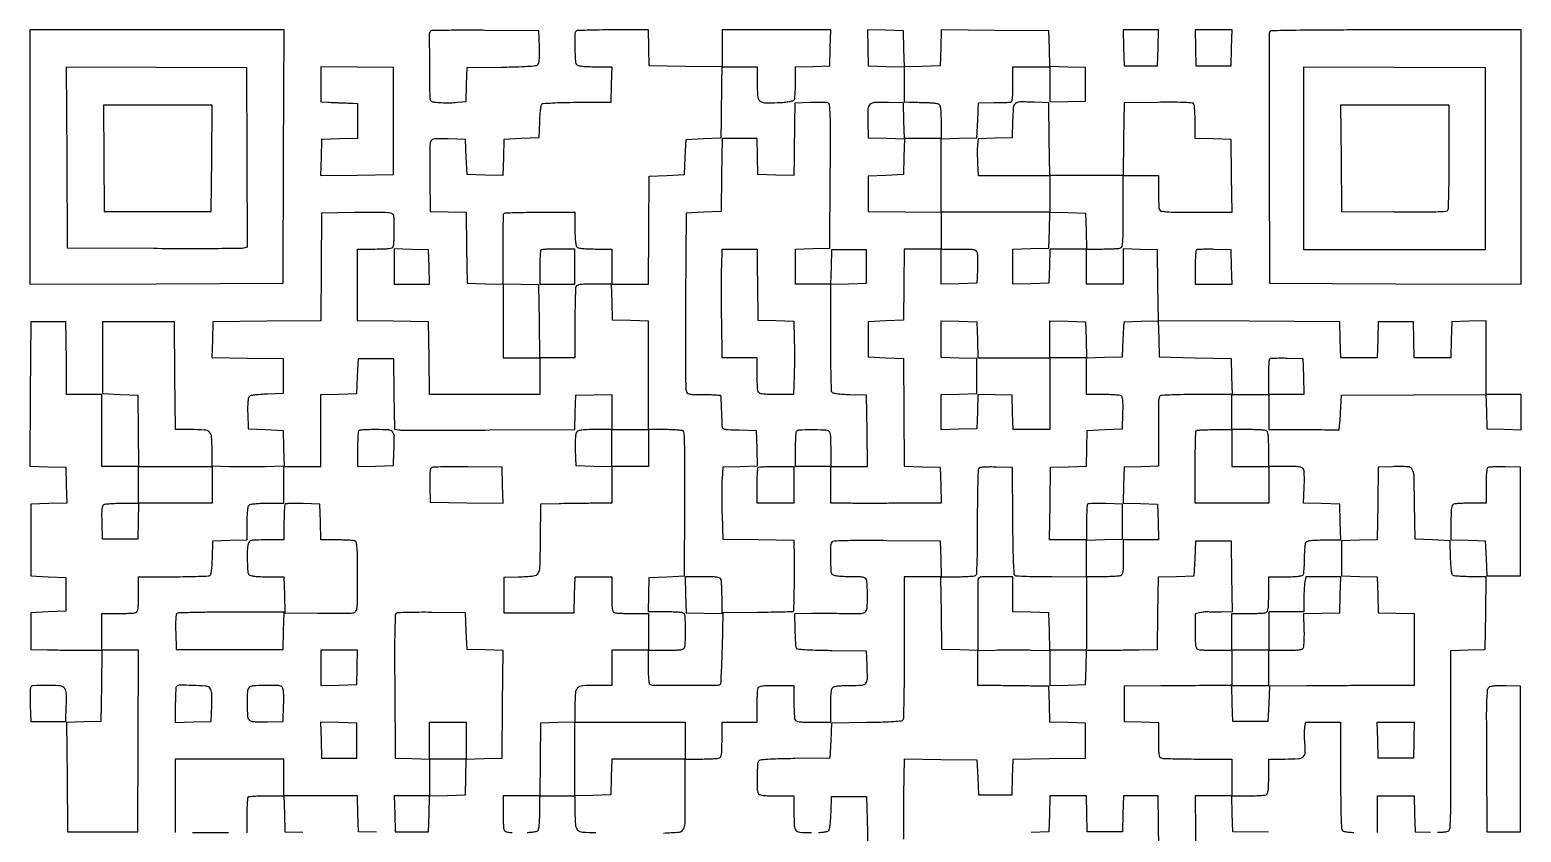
# Model space of a CAD drawing. Extents: x 179 to 1071, y 112 to 1107.
# Drawn here: x 179 to 1071, y 627 to 1107 of the extents above; entities that cross this region are included whole.
import ezdxf

# ---------------------------------------------------------------- set-up
doc = ezdxf.new("R2010")
doc.units = 0

msp = doc.modelspace()

# ---------------------------------------------------------------- linework, layer by layer
for points in [[(1021.017282, 627.156647, 0.019642), (1024.195874, 627.296607, 0.022525), (1026.520815, 627.596602, 0.130574), (1027.634084, 628.11128, 0.207626), (1028.460308, 629.743317, 0.007171), (1028.787557, 637.032998, 0.007044), (1028.980609, 648.779641, 0.001053), (1028.986251, 672.400138, -0.00014), (1028.958883, 689.651065, -0.00017), (1028.943248, 705.840077, -0.000144), (1028.938637, 719.469184, -0.001166), (1028.952882, 725.715017), (1029, 735.930034), (1039.25, 736.215017), (1049.5, 736.5), (1049.769502, 758.25), (1050.039005, 780), (1040.769502, 780.015313, -0.007682), (1037.13054, 780.077239, -0.010596), (1033.867128, 780.252233, -0.007481), (1031.16344, 780.495474, -0.115873), (1030.288805, 780.800347, -0.199883), (1029.737468, 781.589, -0.01918), (1029.315749, 783.944063, -0.019108), (1028.987032, 787.199826, -0.00836), (1028.788805, 791.535034), (1028.5, 801.5), (1018, 802), (1007.5, 802.5), (1007.230153, 823.735929, 0.003568), (1006.89695, 840.525869, 0.129025), (1005.822906, 844.210822, 0.254171), (1003.138025, 845.793888, 0.017415), (994, 845.795054), (985.5, 845.5), (985.230591, 823.783635), (984.961183, 802.06727), (974.230591, 801.783635), (963.5, 801.5), (963.5, 791), (963.5, 780.5), (974.216508, 780.216508), (984.933016, 779.933016), (985.216508, 769.216508), (985.5, 758.5), (996.25, 758.216168), (1007, 757.932337), (1007, 736.466168), (1007, 715), (985.75, 714.940931, 0.000477), (976.024891, 714.904612, 0.000273), (964.279688, 714.843127, 0.000272), (952.463259, 714.768387, 0.000452), (942.5, 714.690931), (920.5, 714.5), (920, 704), (919.5, 693.5), (909, 693.5), (898.5, 693.5), (898.216168, 704.25), (897.932337, 715), (908.966168, 715), (920, 715), (920, 725.5), (920, 736), (929.940983, 736, 0.00757), (934.501128, 736.069048, 0.021401), (937.676683, 736.301519, 0.025823), (939.850705, 736.669124, 0.198327), (940.68055, 737.25, 0.121326), (940.987998, 738.15634, 0.007648), (941.187244, 740.987069, 0.0109), (941.30063, 744.403511, 0.007863), (941.284047, 748.216619), (941.088959, 757.933239), (951.79448, 758.216619), (962.5, 758.5), (962.783832, 769.25), (963.067663, 780), (952.658832, 780), (942.25, 780), (941.625, 776.875, 0.027225), (941.383311, 775.195923, 0.007268), (941.183594, 772.501563, 0.007345), (941.045906, 769.427736, 0.007518), (941, 766.375), (941, 759), (930.5, 759), (920, 759), (920, 747.5), (920, 736), (909, 736), (898, 736), (898, 747), (898, 758), (907.418213, 758, 0.005951), (911.140776, 758.044305, 0.007831), (914.534475, 758.178303, 0.005915), (917.361889, 758.367894, 0.07203), (918.418213, 758.606989, 0.205218), (919.23239, 759.398405, 0.063068), (919.69735, 761.086379, 0.030363), (919.940414, 764.039857, 0.005351), (920, 769.606989), (920, 780), (929.940983, 780, 0.007897), (934.349427, 780.069629, 0.019718), (937.561978, 780.298161, 0.020882), (939.83914, 780.647463, 0.208771), (940.613464, 781.183589, 0.110432), (940.905635, 782.026661, 0.007711), (941.152856, 784.535882, 0.010638), (941.339481, 787.566057, 0.007797), (941.422481, 790.933589, -0.008622), (941.511167, 794.305858, -0.011633), (941.714878, 797.350804, -0.008782), (941.986687, 799.866436, -0.11278), (942.309017, 800.75, -0.197088), (943.145003, 801.330803, -0.025658), (945.329597, 801.698395, -0.021303), (948.51784, 801.93091, -0.00755), (953.092849, 802), (963.067663, 802), (962.783832, 812.75), (962.5, 823.5), (951.615583, 823.785195), (940.731166, 824.07039), (941.220176, 833.419331, 0.009744), (941.341422, 837.117779, 0.012785), (941.299906, 840.49668, 0.010321), (941.136163, 843.292694, 0.108186), (940.804903, 844.384135, 0.168957), (939.874994, 845.209385, 0.060902), (938.146583, 845.686682, 0.030987), (935.238621, 845.936875, 0.005968), (929.95031, 846), (920, 846), (920, 856.393011, 0.005351), (919.940414, 861.960143, 0.030363), (919.69735, 864.913621, 0.063068), (919.23239, 866.601595, 0.205218), (918.418213, 867.393011, 0.07203), (917.361889, 867.632106, 0.005915), (914.534475, 867.821697, 0.007831), (911.140776, 867.955695, 0.005951), (907.418213, 868), (898, 868), (898, 878.5), (898, 889), (909, 889), (920, 889), (920, 878.5), (920, 868), (940.5, 868, -0.00114), (948.412252, 867.981956, -0.001801), (955.198437, 867.926563, -0.000411), (961.149016, 867.851666, -0.077239), (961.75, 867.75, 0.467395), (962.064895, 867.944235, 0.005574), (962.426563, 870.657812, 0.011648), (962.754461, 873.991074, 0.006794), (963, 878), (963.5, 888.5), (1006.7149, 888.760596), (1049.9298, 889.021193), (1050.2149, 878.760596), (1050.5, 868.5), (1060.75, 868.215017), (1071, 867.930034), (1071, 878.465017), (1071, 889), (1060.5, 889), (1050, 889), (1050, 911.034983), (1050, 933.069966), (1039.75, 932.784983), (1029.5, 932.5), (1029.216168, 921.75), (1028.932337, 911), (1018, 911), (1007.067663, 911), (1006.783832, 921.75), (1006.5, 932.5), (996, 932.5), (985.5, 932.5), (985.216168, 921.75), (984.932337, 911), (974, 911), (963.067663, 911), (962.783832, 921.75), (962.5, 932.5), (908.269863, 932.758603), (854.039725, 933.017206), (853.769863, 954.258603), (853.5, 975.5), (843.25, 975.784983), (833, 976.069966), (833, 965.534983), (833, 955), (822, 955), (811, 955), (811, 965.5), (811, 976), (820.418213, 976, 0.005951), (824.140776, 976.044305, 0.007831), (827.534475, 976.178303, 0.005915), (830.361889, 976.367894, 0.07203), (831.418213, 976.606989, 0.258697), (832.303854, 977.662537, 0.030015), (832.724422, 980.835307, 0.015901), (832.950434, 986.485827, 0.002045), (833, 998.606989), (833, 1020), (843.5, 1020), (854, 1020), (854, 1010.581787, 0.005951), (854.044305, 1006.859224, 0.007831), (854.178303, 1003.465525, 0.005915), (854.367894, 1000.638111, 0.07203), (854.606989, 999.581787, 0.258752), (855.662869, 998.696053, 0.029979), (858.838399, 998.275555, 0.015887), (864.493684, 998.049558, 0.002042), (876.626491, 998), (898.039005, 998), (897.769502, 1019.75), (897.5, 1041.5), (886.75, 1041.783832), (876, 1042.067663), (875.984687, 1051.783832, 0.007271), (875.923283, 1055.593211, 0.010129), (875.749748, 1058.998458, 0.006909), (875.509022, 1061.823983, 0.11739), (875.206399, 1062.70028, 0.233477), (874.213263, 1063.30349, 0.010009), (870.012435, 1063.585681, 0.011225), (863.830447, 1063.737849, 0.002986), (853.971712, 1063.70028), (833.5, 1063.5), (833.230498, 1041.75), (832.960995, 1020), (811, 1020), (789.039005, 1020), (788.769502, 1041.75), (788.5, 1063.5), (780, 1063.795054, 0.010012), (771.13313, 1063.925177, 0.174565), (768.466432, 1062.948742, 0.200378), (767.218122, 1060.54295, 0.013827), (766.784869, 1052.7397), (766.5, 1042.5), (756.308318, 1042.215661), (746.116636, 1041.931322), (745.808318, 1038.215661, 0.016016), (745.71114, 1036.302798, 0.005154), (745.687213, 1033.461788, 0.005135), (745.725671, 1030.298208, 0.005731), (745.829004, 1027.25), (746.158008, 1020), (767.579004, 1020), (789, 1020), (789, 1009), (789, 998), (756.5, 998), (724, 998), (724, 1019.966168), (724, 1041.932337), (734.75, 1042.216168), (745.5, 1042.5), (746, 1053), (746.5, 1063.5), (755.5, 1063.569542, 0.001758), (759.038543, 1063.609324, 0.002407), (762.223438, 1063.671665, 0.001558), (764.898048, 1063.745238, 0.028197), (765.75, 1063.819542, 0.304753), (766.355233, 1064.36665, 0.031927), (766.715941, 1066.345083, 0.022969), (766.93825, 1069.489712, 0.006162), (767, 1074.5), (767, 1085), (778, 1085), (789, 1085), (789, 1074.466168), (789, 1063.932337), (799.75, 1064.216168), (810.5, 1064.5), (810.5, 1074.5), (810.5, 1084.5), (799.783492, 1084.783492), (789.066984, 1085.066984), (788.783492, 1095.783492), (788.5, 1106.5), (756.283972, 1106.763808), (724.067944, 1107.027617), (723.783972, 1096.263808), (723.5, 1085.5), (712.784171, 1085.216515), (702.068343, 1084.93303), (701.784171, 1095.716515), (701.5, 1106.5), (690.715822, 1106.784178), (679.931643, 1107.068357), (680.215822, 1096.284178), (680.5, 1085.5), (691.25, 1085.216168), (702, 1084.932337), (702, 1074.466168), (702, 1064), (705.25, 1063.870082, 0.00221), (706.931542, 1063.810307, 0.00069), (709.454687, 1063.735263, 0.000689), (712.273084, 1063.659219, 0.000761), (715, 1063.593561, -0.010678), (717.580485, 1063.480189, -0.013514), (719.957813, 1063.260164, -0.011577), (721.92215, 1062.978402, -0.098743), (722.75, 1062.664462, -0.20052), (723.331477, 1061.842496, -0.02597), (723.698886, 1059.675767, -0.021469), (723.931119, 1056.505043, -0.007546), (724, 1051.940983), (724, 1042), (713.033832, 1042), (702.067663, 1042), (701.783832, 1052.660384), (701.5, 1063.320768), (692.53042, 1063.578052, 0.014164), (684.293366, 1063.580931, 0.181464), (681.485091, 1062.436419, 0.198652), (680.255886, 1059.774339, 0.017458), (680.214442, 1052.195786), (680.5, 1042.5), (691.283485, 1042.215829), (702.06697, 1041.931657), (701.783485, 1031.215829), (701.5, 1020.5), (691, 1020), (680.5, 1019.5), (680.5, 1009), (680.5, 998.5), (702.25, 998.230498), (724, 997.960995), (724, 986.980498), (724, 976), (713.019888, 976), (702.039775, 976), (701.769888, 954.75), (701.5, 933.5), (691, 933), (680.5, 932.5), (680.5, 922), (680.5, 911.5), (691, 911), (701.5, 910.5), (701.763809, 878.283692), (702.027617, 846.067383), (712.763809, 845.783692), (723.5, 845.5), (723.783832, 834.75), (724.067663, 824), (713.783832, 823.982071, 0.000327), (708.985954, 823.970566, 0.00017), (702.995876, 823.950244, 0.000169), (696.843147, 823.925202, 0.000257), (691.5, 823.898901, -0.000951), (686.124085, 823.879899, -0.000605), (679.867188, 823.877256, -0.000608), (673.72889, 823.889555, -0.001129), (668.75, 823.91683), (658, 824), (658, 835), (658, 846), (669.019888, 846), (680.039775, 846), (679.769888, 867.25), (679.5, 888.5), (669.535034, 888.788805, -0.00836), (665.199826, 888.987032, -0.019108), (661.944063, 889.315749, -0.01918), (659.589, 889.737468, -0.199883), (658.800347, 890.288805, -0.13544), (658.487784, 891.310528, -0.00095), (658.252233, 900.460836, -0.003571), (658.076749, 910.971404, -0.002267), (658.015313, 923.216168), (658, 954.932337), (668.75, 955.216168), (679.5, 955.5), (679.5, 965.5), (679.5, 975.5), (669, 975.5), (658.5, 975.5), (658.215017, 965.25), (657.930034, 955), (647.465017, 955), (637, 955), (637, 965.465017), (637, 975.930034), (647.25, 976.215017), (657.5, 976.5), (657.76057, 1019.679258, 0.000762), (657.880834, 1046.338333, 0.009325), (657.721228, 1056.528921, 0.016901), (657.342873, 1062.075535, 0.303848), (656.26057, 1063.38189, 0.061719), (655.128417, 1063.571193, 0.006137), (652.373417, 1063.654192, 0.007654), (649.075251, 1063.662556, 0.006007), (645.5, 1063.573924), (636.5, 1063.242582), (636.365355, 1051.371291, -0.00003), (636.305397, 1046.112996, -0.00002), (636.236376, 1040.113191, -0.000021), (636.169154, 1034.310981, -0.000041), (636.115355, 1029.716168), (636, 1019.932337), (625.25, 1020.216168), (614.5, 1020.5), (614.216168, 1031.25), (613.932337, 1042), (603.485671, 1042), (593.039005, 1042), (592.769502, 1020.25), (592.5, 998.5), (582, 998), (571.5, 997.5), (571.223161, 945.5, 0.001003), (571.156476, 925.405788, 0.001568), (571.187999, 908.114062, 0.000408), (571.275188, 893.015605, 0.057922), (571.492213, 891.25, 0.132017), (572.182059, 889.988847, 0.150413), (573.380108, 889.320031, 0.048704), (575.756075, 889.04982, 0.003977), (582.019052, 889, -0.007041), (585.854138, 888.94599, -0.011491), (589.10281, 888.779688, -0.005242), (591.798071, 888.551092, -0.342364), (592.118173, 888.25, -0.026987), (592.238145, 887.08155, -0.000402), (592.56522, 880.208539, -0.001094), (592.851947, 873.778066, -0.005922), (592.958613, 870.284983, 0.15661), (593.384357, 869.039501, 0.174854), (594.43863, 868.341953, 0.049052), (596.776558, 868.011817, 0.003615), (603.25, 867.784983), (613.5, 867.5), (613.783473, 856.785353), (614.066946, 846.070705), (603.783473, 845.785353), (593.5, 845.5), (593, 838.5, 0.013698), (592.839618, 834.850113, 0.00413), (592.79375, 829.296875, 0.004135), (592.845288, 823.064805, 0.004482), (593, 817), (593.5, 802.5), (614.75, 802.230112), (636, 801.960225), (636.136688, 791.730112, -0.004835), (636.173617, 781.722586, -0.003751), (636.026745, 770.830305, -0.000624), (635.784869, 759.953593, -0.184492), (635.452682, 759.141682, -0.200733), (635.122968, 758.993905, -0.000378), (629.10294, 758.847001, -0.002607), (622.310274, 758.721803, -0.001602), (614.308349, 758.641682), (593.5, 758.5), (593, 737.330803, -0.002702), (592.763142, 729.170761, -0.004305), (592.462847, 722.196773, -0.001072), (592.135805, 716.122349, -0.184939), (591.873521, 715.537658, -0.197553), (590.474888, 714.957355, -0.000632), (571.113953, 714.919729, -0.000841), (551.982481, 714.938885, -0.1386), (549.985142, 715.509183, -0.226114), (549.593422, 716.117006, -0.008654), (549.289385, 718.859348, -0.014021), (549.071356, 722.205345, -0.009257), (549, 726.059017), (549, 736), (558.418213, 736, 0.005951), (562.140776, 736.044305, 0.007831), (565.534475, 736.178303, 0.005915), (568.361889, 736.367894, 0.07203), (569.418213, 736.606989, 0.294833), (570.920436, 738.663138, 0.014388), (571.174786, 747.5, 0.014388), (570.920436, 756.336862, 0.294833), (569.418213, 758.393011, 0.072102), (568.361085, 758.632129, 0.005887), (565.524199, 758.821697, 0.007809), (562.119197, 758.955696, 0.005929), (558.383229, 759), (548.930034, 759), (549.215017, 769.25), (549.5, 779.5), (560, 780), (570.5, 780.5), (570.760878, 823.43426, 0.001204), (570.841447, 845.396077, 0.006031), (570.708585, 857.697575, 0.003831), (570.456342, 865.959003, 0.246568), (569.760878, 867.168947, 0.116073), (568.848587, 867.48604, 0.007364), (566.00632, 867.738747, 0.010498), (562.57666, 867.920531, 0.007597), (558.75, 867.984687), (549, 868), (549, 900.466168), (549, 932.932337), (538.25, 933.216168), (527.5, 933.5), (527.216168, 944.25), (526.932337, 955), (537.952315, 955), (548.972294, 955), (549.236147, 987.25), (549.5, 1019.5), (560, 1020), (570.5, 1020.5), (571, 1031), (571.5, 1041.5), (582, 1042), (592.5, 1042.5), (592.652492, 1053.5, 0.000324), (592.717978, 1058.45558, 0.0002), (592.788832, 1064.279687, 0.000201), (592.8542, 1070.032594, 0.000362), (592.902492, 1074.75), (593, 1085), (603.5, 1085), (614, 1085), (614, 1075.571429, 0.017153), (614.274666, 1067.56721, 0.182957), (615.609875, 1064.659806, 0.190438), (618.508868, 1063.427293, 0.018832), (626.221967, 1063.52008, 0.009578), (630.172757, 1063.792497, 0.020749), (633.19074, 1064.185495, 0.021611), (635.380678, 1064.661879, 0.189152), (636.167892, 1065.237414, 0.114468), (636.48495, 1066.140418, 0.007981), (636.738437, 1068.836027, 0.010994), (636.920419, 1072.093271, 0.008041), (636.984687, 1075.715017), (637, 1084.930034), (647.25, 1085.215017), (657.5, 1085.5), (657.783832, 1096.25), (658.067663, 1107), (625.533832, 1107), (593, 1107), (593, 1095.980498), (593, 1084.960995), (571.25, 1085.230498), (549.5, 1085.5), (549.216168, 1096.25), (548.932337, 1107), (527.632835, 1107, 0.002928), (519.419844, 1106.951908, 0.004657), (512.394229, 1106.804167, 0.001225), (506.288613, 1106.603887, 0.189769), (505.666667, 1106.333333, 0.198875), (504.892492, 1104.464691, 0.006657), (505.000141, 1096.291387, 0.006951), (505.329065, 1088.151095, 0.184841), (506.2, 1086.2, 0.151095), (507.201559, 1085.671586, 0.019308), (509.637701, 1085.311014, 0.018432), (512.945271, 1085.074219, 0.008652), (517.233832, 1085), (527.067663, 1085), (526.783832, 1074.325616), (526.5, 1063.651232), (506.259694, 1063.53531, 0.004183), (498.226213, 1063.422081, 0.007162), (491.527524, 1063.175566, 0.003016), (485.949357, 1062.856482, 0.182544), (485.050405, 1062.450405, 0.158637), (484.65489, 1061.673215, 0.009059), (484.280665, 1058.978165, 0.013111), (483.97254, 1055.697118, 0.009199), (483.790711, 1051.990711), (483.5, 1042.5), (473, 1042), (462.5, 1041.5), (462.215829, 1030.716515), (461.931657, 1019.93303), (451.215829, 1020.216515), (440.5, 1020.5), (440, 1031), (439.5, 1041.5), (429.277755, 1041.784677, 0.003551), (422.724702, 1041.920598, 0.049294), (420.368544, 1041.720143, 0.160964), (419.188838, 1041.071722, 0.127702), (418.494044, 1039.784677, 0.054764), (418.280828, 1038.173356, 0.002348), (418.180849, 1032.442999, 0.003993), (418.14843, 1025.63663, 0.002831), (418.216289, 1018), (418.5, 998.5), (429.23021, 998.216369), (439.96042, 997.932738), (440.23021, 976.716369), (440.5, 955.5), (451.25, 955.216168), (462, 954.932337), (462, 932.966168), (462, 911), (473, 911), (484, 911), (484, 900), (484, 889), (451.019502, 889), (418.039005, 889), (417.769502, 910.75), (417.5, 932.5), (396.25, 932.769888), (375, 933.039775), (375, 954.519888), (375, 976), (385.393011, 976, 0.005351), (390.960143, 976.059586, 0.030363), (393.913621, 976.30265, 0.063068), (395.601595, 976.76761, 0.205218), (396.393011, 977.581787, 0.070903), (396.631765, 978.625722, 0.006355), (396.821697, 981.313053, 0.008172), (396.955668, 984.539052, 0.00629), (397, 988.062735, 0.004792), (396.9472, 993.571607, 0.053684), (396.671263, 995.742444, 0.154249), (396.003125, 996.857617, 0.121601), (394.75, 997.514659, 0.054895), (393.159317, 997.724598, 0.002293), (387.432813, 997.821708, 0.003942), (380.634166, 997.85221, 0.002788), (373, 997.783711), (353.5, 997.5), (353.236165, 965.263835), (352.97233, 933.02767), (320.736165, 932.763835), (288.5, 932.5), (288.216371, 921.769986), (287.932742, 911.039971), (309.216371, 910.769986), (330.5, 910.5), (330.5, 900), (330.5, 889.5), (321.054124, 889.209882, 0.009872), (317.344222, 889.022568, 0.013478), (314.012996, 888.697932, 0.010272), (311.278232, 888.29958, 0.132654), (310.348748, 887.874472, 0.165771), (309.775651, 886.938715, 0.029529), (309.440097, 884.884549, 0.022993), (309.270289, 881.903576, 0.008333), (309.294624, 877.66459), (309.5, 868.5), (320, 868), (330.5, 867.5), (330.783193, 856.812989), (331.066386, 846.125978), (319.783193, 845.812989, -0.004045), (314.718417, 845.71349, -0.00255), (308.8035, 845.675316, -0.00256), (302.986655, 845.697217, -0.0047), (298.25, 845.783832), (288, 846.067663), (288, 855.998648, 0.017804), (287.72477, 863.725855, 0.190001), (286.39256, 866.506901, 0.174349), (283.464159, 867.756445, 0.014521), (275.079595, 868), (266.027706, 868), (265.763853, 900.25), (265.5, 932.5), (244, 932.5), (222.5, 932.5), (222.5, 911), (222.5, 889.5), (233, 889), (243.5, 888.5), (243.769888, 867.25), (244.039775, 846), (233.019888, 846), (222, 846), (222, 867.5), (222, 889), (211.5, 889), (201, 889), (200.953106, 900.25, 0.001132), (200.920497, 905.319391, 0.000699), (200.860325, 911.279688, 0.000701), (200.784374, 917.168766, 0.001261), (200.703106, 922), (200.5, 932.5), (190, 932.5), (179.5, 932.5), (179.239403, 889.283939), (178.978806, 846.067878), (189.739403, 845.783939), (200.5, 845.5), (200.783485, 834.784171), (201.06697, 824.068343), (190.283485, 823.784171), (179.5, 823.5), (179.5, 802), (179.5, 780.5), (190, 780), (200.5, 779.5), (200.5, 769.5), (200.5, 759.5), (190, 759), (179.5, 758.5), (179.5, 747.5), (179.5, 736.5), (189.5, 736.298439, 0.001369), (194.138745, 736.217644, 0.000731), (199.87303, 736.141857, 0.000728), (205.727788, 736.081566, 0.001136), (210.769888, 736.048439), (222.039775, 736), (221.769888, 714.75), (221.5, 693.5), (211.236381, 693.214867), (200.972761, 692.929733), (201.236381, 660.214867), (201.5, 627.5), (222.5, 627.5), (243.5, 627.5), (243.744459, 681.75), (243.988919, 736), (232.994459, 736), (222, 736), (222, 747), (222, 758), (231.418213, 758, 0.005951), (235.140776, 758.044305, 0.007831), (238.534475, 758.178303, 0.005915), (241.361889, 758.367894, 0.07203), (242.418213, 758.606989, 0.205218), (243.23239, 759.398405, 0.063068), (243.69735, 761.086379, 0.030363), (243.940414, 764.039857, 0.005351), (244, 769.606989), (244, 780), (264.75, 780.015313, 0.003459), (272.790108, 780.076871, 0.005289), (279.760476, 780.252233, 0.002049), (285.725297, 780.489938, 0.131294), (286.711195, 780.800347, 0.199883), (287.262532, 781.589, 0.01918), (287.684251, 783.944063, 0.019108), (288.012968, 787.199826, 0.00836), (288.211195, 791.535034), (288.5, 801.5), (298.75, 801.784983), (309, 802.069966), (309, 811.834983, -0.00874), (309.074375, 816.089346, -0.018513), (309.311444, 819.377065, -0.019392), (309.672291, 821.800997, -0.150838), (310.2, 822.8, -0.150969), (311.200304, 823.328068, -0.019349), (313.630442, 823.688776, -0.018472), (316.928253, 823.925705, -0.008695), (321.2, 824), (331, 824), (331, 835), (331, 846), (342, 846), (353, 846), (353, 867.466168), (353, 888.932337), (363.75, 889.216168), (374.5, 889.5), (375, 900), (375.5, 910.5), (386, 910.5), (396.5, 910.5), (396.769566, 889.360628), (397.039131, 868.221255), (399.769566, 867.860628, 0.032086), (401.862416, 867.719848, 0.000324), (416.742404, 867.684624, 0.001054), (433.888482, 867.691284, 0.000684), (453.715214, 867.76788), (504.930429, 868.03576), (505.215214, 878.26788), (505.5, 888.5), (516.25, 888.783832), (527, 889.067663), (527, 878.533832), (527, 868), (517.122445, 868, 0.007345), (512.346734, 867.929838, 0.024181), (509.205854, 867.685192, 0.035127), (507.124417, 867.271246, 0.154085), (506.083586, 866.600715, 0.132968), (505.587315, 865.513859, 0.020746), (505.296386, 863.150171, 0.018924), (505.15859, 859.957683, 0.009044), (505.211141, 855.850715), (505.5, 846.5), (516.25, 846.216168), (527, 845.932337), (527, 834.966168), (527, 824), (516.75, 823.927892, 0.00076), (512.032595, 823.887533, 0.000422), (506.279688, 823.82471, 0.000421), (500.455582, 823.751286, 0.000681), (495.5, 823.677892), (484.5, 823.5), (484.230153, 802.264071, -0.003245), (483.90817, 785.492979, -0.12708), (482.89363, 781.944666, -0.241952), (480.309273, 780.307363, -0.015112), (471, 779.75078), (462.5, 779.5), (462.5, 769), (462.5, 758.5), (483.5, 758.5), (504.5, 758.5), (504.783832, 769.25), (505.067663, 780), (516.033832, 780), (527, 780), (527, 769.606989, 0.005351), (527.059586, 764.039857, 0.030363), (527.30265, 761.086379, 0.063068), (527.76761, 759.398405, 0.205218), (528.581787, 758.606989, 0.07203), (529.638111, 758.367894, 0.005915), (532.465525, 758.178303, 0.007831), (535.859224, 758.044305, 0.005951), (539.581787, 758), (549, 758), (549, 747), (549, 736), (538, 736), (527, 736), (527, 725.5), (527, 715), (517.934259, 715, 0.014488), (509.53919, 714.756688, 0.174233), (506.608691, 713.507482, 0.190134), (505.275491, 710.726697, 0.017821), (505, 702.999799), (505, 693.069966), (494.75, 692.784983), (484.5, 692.5), (484.230498, 670.75), (483.960995, 649), (472.980498, 649), (462, 649), (462, 639.581787, 0.005951), (462.044305, 635.859224, 0.007831), (462.178303, 632.465525, 0.005915), (462.367894, 629.638111, 0.07203), (462.606989, 628.581787, 0.195123), (463.357006, 627.779618, 0.068495), (464.894083, 627.309523, 0.033615), (467.550838, 627.062206, 0.006405)], [(558, 626.75078, 0.01508), (567.356495, 627.309578, 0.245296), (569.922633, 628.957661, 0.127215), (570.89242, 632.520888, 0.003164), (571, 649.519052), (571, 671), (580.418213, 671, 0.005951), (584.140776, 671.044305, 0.007831), (587.534475, 671.178303, 0.005915), (590.361889, 671.367894, 0.07203), (591.418213, 671.606989, 0.205218), (592.23239, 672.398405, 0.063068), (592.69735, 674.086379, 0.030363), (592.940414, 677.039857, 0.005351), (593, 682.606989), (593, 693), (603.5, 693), (614, 693), (614, 702.418213, -0.005951), (614.044305, 706.140776, -0.007831), (614.178303, 709.534475, -0.005915), (614.367894, 712.361889, -0.07203), (614.606989, 713.418213, -0.205218), (615.398405, 714.23239, -0.063068), (617.086379, 714.69735, -0.030363), (620.039857, 714.940414, -0.005351), (625.606989, 715), (636, 715), (636, 705.581787, 0.005951), (636.044305, 701.859224, 0.007831), (636.178303, 698.465525, 0.005915), (636.367894, 695.638111, 0.07203), (636.606989, 694.581787, 0.205218), (637.398405, 693.76761, 0.063068), (639.086379, 693.30265, 0.030363), (642.039857, 693.059586, 0.005351), (647.606989, 693), (658, 693), (658, 702.8, -0.008695), (658.074295, 707.071747, -0.018472), (658.311224, 710.369558, -0.019349), (658.671932, 712.799696, -0.150969), (659.2, 713.8, -0.148968), (660.180477, 714.322517, -0.019972), (662.518882, 714.685351, -0.019094), (665.666907, 714.92447, -0.009407), (669.680948, 715, 0.016454), (676.711629, 715.231433, 0.209164), (679.005603, 716.420437, 0.170682), (679.936483, 719.034403, 0.010268), (679.796504, 727.503355), (679.5, 735.5), (658.710784, 735.770408, -0.00292), (648.659168, 735.959864, -0.011467), (642.466117, 736.254992, -0.009877), (638.289593, 736.633177, -0.287442), (637.485018, 737.270408, -0.065869), (637.30117, 738.134632, -0.003355), (637.096148, 741.003205, -0.00531), (636.911061, 744.426212, -0.003821), (636.774234, 748.251141), (636.5, 758.002283), (646.5, 758.145443, -0.003077), (651.026796, 758.182391, -0.001857), (656.391502, 758.173239, -0.00186), (661.721114, 758.124521, -0.003262), (666.130647, 758.039033, 0.008914), (675.527179, 757.963104, 0.154308), (678.407093, 758.904549, 0.220139), (679.723095, 761.228367, 0.020481), (680, 767.9856, 0.006324), (679.955666, 771.490764, 0.008206), (679.821697, 774.701145, 0.006399), (679.631732, 777.375477, 0.070792), (679.393011, 778.418213, 0.195123), (678.642994, 779.220382, 0.068495), (677.105917, 779.690477, 0.033615), (674.449162, 779.937794, 0.006405), (669.593011, 780, -0.009539), (665.62258, 780.075751, -0.019202), (662.499944, 780.315267, -0.020076), (660.177004, 780.678473, -0.148618), (659.2, 781.2, -0.184754), (658.294898, 783.22672, -0.008969), (658.019657, 790.726176, -0.010564), (658.037303, 798.140949, -0.136358), (658.833164, 800.764295, -0.241759), (659.993173, 801.445189, -0.006458), (666.104718, 801.710935, -0.008037), (675.337414, 801.844504, -0.001667), (691.567852, 801.764295), (723.5, 801.5), (723.783832, 790.75), (724.067663, 780), (713.033832, 780), (702, 780), (701.984687, 737.75, -0.001728), (701.922511, 721.464956, -0.002759), (701.744518, 707.549892, -0.00057), (701.506734, 695.324465, -0.137189), (701.188593, 694.270909, -0.228384), (700.178296, 693.64341, -0.009456), (695.820243, 693.259718, -0.01097), (689.461676, 692.960859, -0.003025), (679.453905, 692.770909), (658.5, 692.5), (658, 682), (657.5, 671.5), (636.546095, 671.229091, 0.003025), (626.538324, 671.039141, 0.01097), (620.179757, 670.740282, 0.009456), (615.821704, 670.35659, 0.228384), (614.811407, 669.729091, 0.133694), (614.197438, 667.745172, 0.005909), (614.033821, 660.472534, 0.007667), (614.067043, 653.341673, 0.086821), (614.606989, 650.581787, 0.205218), (615.398405, 649.76761, 0.063068), (617.086379, 649.30265, 0.030363), (620.039857, 649.059586, 0.005351), (625.606989, 649), (636, 649), (636.013655, 640.25, 0.008694), (636.186464, 631.130958, 0.159554), (637.174554, 628.447235, 0.211569), (639.472589, 627.237419, 0.016901), (646.494187, 627, 0.008518)], [(701.711055, 623.001797, -0.00168), (701.67636, 631.443198, -0.001672), (701.700644, 640.801295, -0.0019), (701.787992, 649.769396), (702.075984, 671.038793), (723.787992, 670.769396), (745.5, 670.5), (746, 660), (746.5, 649.5), (756.5, 649.5), (766.5, 649.5), (766.783635, 660.230591), (767.06727, 670.961183), (788.783635, 671.230591), (810.5, 671.5), (810.5, 682), (810.5, 692.5), (799.783492, 692.783492), (789.066984, 693.066984), (788.783492, 703.783492), (788.5, 714.5), (777.5, 714.652492, 0.000324), (772.54442, 714.717978, 0.0002), (766.720313, 714.788832, 0.000201), (760.967406, 714.8542, 0.000362), (756.25, 714.902492), (746, 715), (746, 725.435662), (746, 735.871323), (756.599893, 736.185662, -0.004692), (761.445953, 736.283863, -0.002696), (767.287974, 736.3159, -0.002693), (773.158517, 736.28481, -0.004492), (778.099893, 736.187616), (789, 735.875232), (789, 725.403784), (789, 714.932337), (799.75, 715.216168), (810.5, 715.5), (810.784983, 725.75), (811.069966, 736), (821.284983, 736.072108, 0.00076), (825.988838, 736.112465, 0.000421), (831.730589, 736.17529, 0.00042), (837.546856, 736.248714, 0.000677), (842.5, 736.322108), (853.5, 736.5), (853.769409, 758.216365), (854.038817, 779.93273), (864.769409, 780.216365), (875.5, 780.5), (876, 791), (876.5, 801.5), (887, 801.5), (897.5, 801.5), (897.769888, 780.25), (898.039775, 759), (891.769888, 758.881517, -0.003303), (889.265743, 758.850745, -0.004055), (886.927102, 758.856426, -0.003382), (884.962889, 758.890418, -0.029079), (884.088333, 758.962479, 0.045642), (883.329926, 758.999773, 0.011884), (882.110708, 758.919369, 0.01198), (880.719961, 758.760729, 0.011978), (879.338333, 758.535649), (876, 757.909374), (876, 747.561676, 0.005385), (876.059673, 742.021421, 0.030475), (876.302881, 739.079129, 0.063268), (876.768035, 737.396901, 0.204858), (877.581787, 736.606989, 0.07203), (878.638111, 736.367894, 0.005915), (881.465525, 736.178303, 0.007831), (884.859224, 736.044305, 0.005951), (888.581787, 736), (898, 736), (898, 725.5), (898, 715), (887.75, 714.940931, 0.000386), (882.365363, 714.905745, 0.000111), (874.048437, 714.843127, 0.000112), (864.674575, 714.76836, 0.00012), (855.5, 714.690931), (833.5, 714.5), (833.5, 704), (833.5, 693.5), (843.75, 693.215017), (854, 692.930034), (854, 682.572006, 0.005378), (854.059653, 677.025624, 0.030449), (854.302828, 674.080782, 0.063222), (854.767938, 672.397244, 0.204941), (855.581787, 671.606989, 0.083055), (856.779435, 671.363369, 0.001841), (862.696775, 671.178303, 0.004125), (869.642891, 671.043995, 0.002771), (877.581787, 671), (898, 671), (898, 660), (898, 649), (886.980112, 649), (875.960225, 649), (876.230112, 627.75), (876.5, 606.5)], [(919.784762, 627.230011), (898.5, 627.5), (898.216168, 638.25), (897.932337, 649), (907.384381, 649, 0.00593), (911.119908, 649.044304, 0.007809), (914.524537, 649.178303, 0.005887), (917.361111, 649.367872, 0.0721), (918.418213, 649.606989, 0.205218), (919.23239, 650.398405, 0.063068), (919.69735, 652.086379, 0.030363), (919.940414, 655.039857, 0.005351), (920, 660.606989), (920, 671), (929.877555, 671, 0.013845), (937.736184, 671.217655, 0.156846), (940.604243, 672.31865, 0.219166), (941.798832, 674.720134, 0.03005), (941.626717, 680.4563, -0.011836), (941.446605, 683.164553, -0.011166), (941.390141, 685.931437, -0.011199), (941.449796, 688.383466, -0.037687), (941.645066, 689.975329), (942.25, 693), (952.625, 693), (963, 693), (963, 661.2, 0.001895), (963.058176, 645.847536, 0.007192), (963.268868, 636.256132, 0.005121), (963.579935, 629.584348, 0.184183), (964.2, 628.2, 0.150969), (965.200304, 627.671932, 0.019349), (967.630442, 627.311224, 0.018472), (970.928253, 627.074295, 0.008695)], [(309, 626.894226), (309, 637.280446, -0.005991), (309.048275, 641.309002, -0.00907), (309.195833, 644.811548, -0.004476), (309.399771, 647.754095, -0.178678), (309.666667, 648.333333, -0.178489), (310.245234, 648.600177, -0.004541), (313.162979, 648.804167, -0.009138), (316.637527, 648.951722, -0.006042), (320.632835, 649), (330.932337, 649), (331.216168, 638.25), (331.5, 627.5), (342.25, 627.216168)], [(476.37742, 627.075751, 0.019202), (479.500056, 627.315267, 0.020076), (481.822996, 627.678473, 0.148618), (482.8, 628.2, 0.150969), (483.328068, 629.200304, 0.019349), (483.688776, 631.630442, 0.018472), (483.925705, 634.928253, 0.008695), (484, 639.2), (484, 649), (494.5, 649), (505, 649), (505, 639.571429, 0.018171), (505.288536, 631.634514, 0.180091), (506.65262, 628.65262, 0.180091), (509.634514, 627.288536, 0.018171), (517.571429, 627)], [(650.757797, 627.072639, 0.022842), (653.783262, 627.314423, 0.029032), (655.878544, 627.703219, 0.160495), (656.837437, 628.304124, 0.131421), (657.277004, 629.259099, 0.010763), (657.687053, 631.999888, 0.013854), (658.019842, 635.34104, 0.010217), (658.209882, 639.054124), (658.5, 648.5), (669, 648.5), (679.5, 648.5), (680, 627.5), (680.5, 606.5)], [(985, 627), (985, 638), (985, 649), (995.966168, 649), (1006.932337, 649), (1007.216168, 638.25), (1007.5, 627.5), (1016.850715, 627.211141, 0.008902)], [(276.25, 627.056788, -0.001294), (280.984359, 627.070765, -0.000706), (286.79375, 627.064678, -0.000703), (292.698048, 627.041848, -0.001119), (297.75, 627.003902)]]:
    msp.add_lwpolyline(points, format="xyb")
for points in [[(179, 1030.993714), (179, 954.987428), (254.75, 955.243714), (330.5, 955.5), (330.756286, 1031.25), (331.012572, 1107), (255.006286, 1107), (179, 1107)], [(833.216168, 1096.25), (833.5, 1085.5), (843.5, 1085.5), (853.5, 1085.5), (853.783832, 1096.25), (854.067663, 1107), (843.5, 1107), (832.932337, 1107)], [(876.216168, 1096.25), (876.5, 1085.5), (887, 1085.5), (897.5, 1085.5), (897.783832, 1096.25), (898.067663, 1107), (887, 1107), (875.932337, 1107)], [(223.235953, 1030.25), (223.5, 998.5), (255.5, 998.5), (287.5, 998.5), (287.764047, 1030.25), (288.028094, 1062), (255.5, 1062), (222.971906, 1062)], [(810.783832, 986.75), (811.067663, 976), (800.068815, 976), (789.069966, 976), (788.784983, 965.75), (788.5, 955.5), (777.75, 955.216168), (767, 954.932337), (767, 965.432337), (767, 975.932337), (777.75, 976.216168), (788.5, 976.5), (788.784171, 987.283485), (789.068343, 998.06697), (799.784171, 997.783485), (810.5, 997.5)], [(397, 965.534983), (397, 955), (407.534983, 955), (418.069966, 955), (417.784983, 965.25), (417.5, 975.5), (407.25, 975.784983), (397, 976.069966)], [(549, 857), (549, 846), (538, 846), (527, 846), (527, 857), (527, 868), (538, 868), (549, 868)], [(353, 725.466168), (353, 714.932337), (363.75, 715.216168), (374.5, 715.5), (374.784983, 725.75), (375.069966, 736), (364.034983, 736), (353, 736)], [(353.215822, 682.284178), (353.5, 671.5), (364, 671.5), (374.5, 671.5), (374.5, 682), (374.5, 692.5), (363.715822, 692.784178), (352.931643, 693.068357)], [(440, 682), (440, 671), (429, 671), (418, 671), (418, 682), (418, 693), (429, 693), (440, 693)], [(571, 682), (571, 671), (549.033832, 671), (527.067663, 671), (526.783832, 660.25), (526.5, 649.5), (515.75, 649.216168), (505, 648.932337), (505, 670.966168), (505, 693), (538, 693), (571, 693)], [(1006.783832, 682.25), (1006.5, 671.5), (996, 671.5), (985.5, 671.5), (985.216168, 682.25), (984.932337, 693), (996, 693), (1007.067663, 693)]]:
    msp.add_lwpolyline(points, close=True)
for points in [[(418.680282, 1106.346949, 0.199622), (417.905053, 1104.468134, 0.001176), (418.002566, 1085.271116, 0.000994), (418.184722, 1065.932747, 0.256891), (418.991206, 1064.505435, 0.113294), (420.857064, 1063.870606, 0.013224), (425.277517, 1063.534551, 0.016671), (430.200889, 1063.455318, 0.021479), (434.716493, 1063.727483), (439.932987, 1064.267487), (440.216493, 1074.383743), (440.5, 1084.5), (460.92315, 1084.771257, 0.003711), (469.879314, 1084.956706, 0.009025), (476.479653, 1085.261688, 0.006436), (481.427025, 1085.643865, 0.15184), (482.707541, 1086.172244, 0.157509), (483.352496, 1087.188229, 0.038302), (483.705996, 1089.169056, 0.025232), (483.856144, 1092.194891, 0.007186), (483.784391, 1096.900987), (483.5, 1106.5), (451.430282, 1106.763615, 0.002002), (439.086578, 1106.815665, 0.003234), (428.581211, 1106.749961, 0.00059), (419.328827, 1106.621332, 0.194996)], [(920.460009, 1105.75, 0.090591), (920.266358, 1104.709509, 0.000109), (920.198937, 1082.982812, 0.000984), (920.176611, 1058.652573, 0.000605), (920.241394, 1030), (920.5, 955.5), (995.75, 955.243674), (1071, 954.987348), (1071, 1030.993674), (1071, 1107), (995.968615, 1107, 0.000668), (957.448289, 1106.948566, 0.003471), (936.19131, 1106.744245, 0.001205), (921.475143, 1106.465155, 0.305157)], [(308.758677, 1030.77123), (309.017354, 977.04246), (306.758677, 976.494347, -0.057902), (304.987826, 976.276519, -0.000418), (290.035361, 976.188577, -0.001589), (272.903102, 976.156579, -0.001017), (253, 976.223117), (201.5, 976.5), (201.241383, 1030.758691), (200.982767, 1085.017383), (254.741383, 1084.758691), (308.5, 1084.5)], [(353, 1074.519502), (353, 1064), (357.25, 1063.788296, 0.001158), (359.167431, 1063.697233, 0.000711), (361.426562, 1063.598404, 0.000713), (363.661971, 1063.50699, 0.001274), (365.5, 1063.439142, -0.001185), (367.232676, 1063.375491, -0.000899), (369.132812, 1063.297757, -0.000908), (370.915713, 1063.218363, -0.00212), (372.25, 1063.150846), (375, 1063), (375, 1052.533832), (375, 1042.067663), (364.25, 1041.783832), (353.5, 1041.5), (353.215969, 1030.730403), (352.931939, 1019.960806), (374.715969, 1020.230403), (396.5, 1020.5), (396.5, 1052.5), (396.5, 1084.5), (374.75, 1084.769502), (353, 1085.039005)], [(1049.5, 1030), (1049.5, 975.5), (995.211905, 975.5), (940.92381, 975.5), (940.942857, 1025.75, -0.000032), (940.951538, 1045.331386, -0.000047), (940.961905, 1062.563467, -0.000022), (940.972765, 1077.239555, -0.00086), (940.980952, 1080.508612), (941, 1085.017225), (995.25, 1084.758612), (1049.5, 1084.5)], [(963.235953, 1030.25), (963.5, 998.5), (994.93202, 998.235498, 0.001697), (1010.901959, 998.155315, 0.00816), (1019.995146, 998.288929, 0.006635), (1026.009704, 998.555446, 0.241447), (1027.166708, 999.235498, 0.134731), (1027.492293, 1000.296498, 0.001088), (1027.738089, 1009.161365, 0.003824), (1027.920853, 1019.372002, 0.002438), (1027.984687, 1031.25), (1028, 1062), (995.485953, 1062), (962.971906, 1062)], [(505, 988.2, 0.008695), (505.074295, 983.928253, 0.018472), (505.311224, 980.630442, 0.019349), (505.671932, 978.200304, 0.150969), (506.2, 977.2, 0.150969), (507.200304, 976.671932, 0.019349), (509.630442, 976.311224, 0.018472), (512.928253, 976.074295, 0.008695), (517.2, 976), (527, 976), (527, 965.5), (527, 955), (516.606989, 955, 0.005351), (511.039857, 954.940414, 0.030363), (508.086379, 954.69735, 0.063068), (506.398405, 954.23239, 0.205218), (505.606989, 953.418213, 0.083055), (505.363369, 952.220565, 0.001841), (505.178303, 946.303225, 0.004125), (505.043995, 939.357109, 0.002771), (505, 931.418213), (505, 911), (494.519502, 911), (484.039005, 911), (483.769502, 932.75), (483.5, 954.5), (472.75, 954.783832), (462, 955.067663), (462, 975.867165, -0.002998), (462.048097, 983.888437, -0.004764), (462.195833, 990.752646, -0.001281), (462.396208, 996.712394, -0.189529), (462.666667, 997.333333, -0.189545), (463.287675, 997.603799, -0.001277), (469.257292, 997.804167, -0.004756), (476.132422, 997.951903, -0.002993), (484.166667, 998), (505, 998)], [(484.666667, 975.333333, 0.177413), (484.400114, 974.758552, 0.004912), (484.195833, 971.973958, 0.009526), (484.048294, 968.649913, 0.006327), (484, 964.833333), (484, 955), (494.5, 955), (505, 955), (505, 965.5), (505, 976), (495.166667, 976, 0.006327), (491.350087, 975.951706, 0.009526), (488.026042, 975.804167, 0.004912), (485.241448, 975.599886, 0.177413)], [(614.074274, 965.25, 0.00076), (614.115378, 960.373532, 0.000454), (614.178349, 954.573437, 0.000454), (614.251555, 948.797094, 0.000788), (614.324274, 944), (614.5, 933.5), (625.186317, 933.216814), (635.872635, 932.933629), (636.186317, 922.216814, -0.004836), (636.282622, 917.301595, -0.002734), (636.30914, 911.343377, -0.002729), (636.270222, 905.334516, -0.004482), (636.163947, 900.25), (635.827894, 889), (625.520936, 889, -0.005416), (620.004844, 889.059753, -0.030576), (617.07261, 889.30309, -0.063448), (615.395544, 889.768419, -0.204534), (614.606989, 890.581787, -0.07203), (614.367894, 891.638111, -0.005915), (614.178303, 894.465525, -0.007831), (614.044305, 897.859224, -0.005951), (614, 901.581787), (614, 911), (603.56992, 911), (593.13984, 911), (592.81992, 932.75, -0.001901), (592.720512, 941.865523, -0.001733), (592.686313, 951.26875, -0.001732), (592.713991, 959.674137, -0.005619), (592.814338, 965.25), (593.128677, 976), (603.564338, 976), (614, 976)], [(745.527452, 973.746645, -0.047213), (745.730902, 972.414471, -0.007738), (745.839778, 969.806198, -0.008456), (745.868543, 966.723436, -0.00737), (745.796504, 963.496645), (745.5, 955.5), (734.75, 955.216168), (724, 954.932337), (724, 965.466168), (724, 976), (734.480948, 976, -0.003696), (741.090691, 975.951146, -0.046645), (743.565956, 975.682761, -0.147279), (744.810178, 975.013211, -0.135509)], [(876.699448, 975.366114, 0.176241), (876.420111, 974.767337, 0.005323), (876.205463, 971.983588, 0.009942), (876.050687, 968.652202, 0.006636), (876, 964.833333), (876, 955), (887.034983, 955), (898.069966, 955), (897.784983, 965.25), (897.5, 975.5), (887.449448, 975.782781, 0.006672), (883.547259, 975.840477, 0.010046), (880.145783, 975.777033, 0.005301), (877.300668, 975.636532, 0.183378)], [(745.783832, 921.75), (746.067663, 911), (767.533832, 911), (789, 911), (789, 922.033832), (789, 933.067663), (799.75, 932.783832), (810.5, 932.5), (810.784171, 921.716515), (811.068343, 910.93303), (821.784171, 911.216515), (832.5, 911.5), (833, 922), (833.5, 932.5), (843.715817, 932.784606), (853.931635, 933.069211), (854.215817, 922.284606), (854.5, 911.5), (876, 911), (897.5, 910.5), (897.783832, 899.75), (898.067663, 889), (877.283832, 888.984687, 0.003785), (869.222368, 888.917721, 0.00574), (862.214169, 888.725955, 0.002404), (856.241271, 888.465114, 0.129859), (855.16866, 888.125399, 0.193848), (854.528526, 887.23413, 0.034234), (854.170161, 885.164647, 0.023412), (853.989526, 881.954413, 0.006434), (854.007107, 876.890712, -0.001943), (854.065864, 872.172656, -0.001155), (854.101038, 866.55161, -0.001156), (854.110206, 860.947247, -0.001996), (854.088447, 856.284983), (854, 846.069966), (843.75, 845.784983), (833.5, 845.5), (833.216527, 834.785353), (832.933054, 824.070705), (843.216527, 823.785353), (853.5, 823.5), (853.783832, 812.75), (854.067663, 802), (843.533832, 802), (833, 802), (833, 791.606989, -0.005351), (832.940414, 786.039857, -0.030363), (832.69735, 783.086379, -0.063068), (832.23239, 781.398405, -0.205218), (831.418213, 780.606989, -0.07203), (830.361889, 780.367894, -0.005915), (827.534475, 780.178303, -0.007831), (824.140776, 780.044305, -0.005951), (820.418213, 780), (811, 780), (811, 758), (811, 736), (800.032751, 736), (789.065502, 736), (788.782751, 747.25), (788.5, 758.5), (777.75, 758.783832), (767, 759.067663), (767, 769.533832), (767, 780), (756.5, 780, 0.003245), (749.739893, 779.956124, 0.049382), (747.415738, 779.695515, 0.186914), (746.380484, 779.017381, 0.152227), (745.961632, 777.75, 0.004508), (745.948943, 776.170765, 0.000175), (745.956697, 770.349326, 0.000312), (745.972595, 763.458911, 0.00022), (745.99871, 755.715792), (746.074157, 735.931584), (735.287078, 736.215792), (724.5, 736.5), (724.230498, 758.25), (723.960995, 780), (733.730498, 780.015313, 0.00719), (737.559806, 780.076386, 0.010036), (740.980675, 780.248944, 0.006796), (743.820116, 780.488203, 0.117702), (744.693076, 780.789149, 0.241684), (745.317121, 781.853699, 0.004747), (745.619438, 788.357914, 0.00741), (745.82636, 797.705563, 0.001872), (745.880618, 812.911378, -0.002675), (745.943326, 825.030966, -0.004314), (746.140996, 835.350723, -0.001058), (746.409472, 844.328139, -0.190605), (746.77719, 845.17719, -0.174349), (747.511623, 845.5231, -0.008906), (750.178593, 845.729218, -0.013328), (753.418679, 845.835095, -0.009195), (757.089648, 845.789648), (766.5, 845.5), (766.764319, 813.550168, 0.001801), (766.951049, 797.825648, 0.007584), (767.240223, 788.391795, 0.005213), (767.603904, 781.931525, 0.241072), (768.264319, 780.82923, 0.129253), (769.265852, 780.518518, 0.002076), (775.232331, 780.282183, 0.005292), (782.208182, 780.108768, 0.003467), (790.25, 780.049768), (811, 780.041411), (811, 791.020705), (811, 802), (799.980498, 802), (788.960995, 802), (789.230498, 823.75), (789.5, 845.5), (800.216508, 845.783492), (810.933016, 846.066984), (811.216508, 856.783492), (811.5, 867.5), (822, 868), (832.5, 868.5), (832.789728, 877.91643, 0.007315), (832.862613, 882.434881, 0.024729), (832.721172, 885.382446, 0.035484), (832.393714, 887.309292, 0.193917), (831.789728, 888.151117, 0.115411), (830.860786, 888.475079, 0.007597), (828.014795, 888.733509, 0.010685), (824.578716, 888.919218, 0.007764), (820.75, 888.984687), (811, 889), (811, 900), (811, 911), (800, 911), (789, 911), (789, 889.5), (789, 868), (778.034983, 868), (767.069966, 868), (766.784983, 878.25), (766.5, 888.5), (756.285365, 888.784593), (746.07073, 889.069185), (745.785365, 878.784593), (745.5, 868.5), (734.75, 868.216168), (724, 867.932337), (724, 878.432337), (724, 888.932337), (734.75, 889.216168), (745.5, 889.5), (745.5, 900), (745.5, 910.5), (734.75, 910.783832), (724, 911.067663), (724, 922.067663), (724, 933.067663), (734.75, 932.783832), (745.5, 932.5)], [(940.783832, 899.75), (941.067663, 889), (930.533832, 889), (920, 889), (920, 899.333333, -0.006326), (920.050742, 903.343969, -0.009524), (920.20576, 906.83701, -0.00491), (920.420396, 909.763196, -0.177417), (920.700461, 910.367127, -0.182377), (921.297812, 910.637197, -0.005798), (924.000338, 910.778463, -0.010544), (927.240283, 910.841782, -0.007041), (930.950461, 910.783794), (940.5, 910.5)], [(375.666667, 867.333333, 0.178637), (375.399783, 866.754242, 0.004491), (375.195833, 863.817145, 0.009085), (375.048275, 860.320751, 0.006002), (375, 856.299502), (375, 845.932337), (385.75, 846.216168), (396.5, 846.5), (396.795054, 855, 0.009626), (396.932798, 863.916466, 0.172284), (395.978172, 866.572651, 0.209042), (393.626, 867.774609, 0.015066), (386.147615, 868, 0.006339), (382.338339, 867.951706, 0.009542), (379.020445, 867.804167, 0.004928), (376.241287, 867.599873, 0.177367)], [(656.418213, 867.393011, -0.205218), (657.23239, 866.601595, -0.063068), (657.69735, 864.913621, -0.030363), (657.940414, 861.960143, -0.005351), (658, 856.393011), (658, 846), (647.5, 846), (637, 846), (637, 856.333333, -0.006022), (637.048276, 860.341612, -0.009111), (637.195833, 863.827083, -0.004516), (637.399803, 866.754503, -0.178563), (637.666667, 867.333333, -0.194077), (639.00523, 867.902443, -0.00386), (646.549782, 867.984696, -0.006606), (653.787593, 867.912104, -0.086003)], [(898, 857), (898, 846), (909, 846), (920, 846), (920, 835), (920, 824), (898, 824), (876, 824), (876, 845.333333, -0.002923), (876.048092, 853.559297, -0.00465), (876.195833, 860.595833, -0.001222), (876.396107, 866.71132, -0.189785), (876.666667, 867.333333, -0.178563), (877.245497, 867.600197, -0.004516), (880.172917, 867.804167, -0.009111), (883.658388, 867.951724, -0.006022), (887.666667, 868), (898, 868)], [(288, 835), (288, 824), (266.033832, 824), (244.067663, 824), (243.783832, 813.25), (243.5, 802.5), (233, 802.5), (222.5, 802.5), (222.211769, 812.417355, -0.006827), (222.138177, 817.195195, -0.023663), (222.278982, 820.282937, -0.033714), (222.604266, 822.294865, -0.19692), (223.211769, 823.152042, -0.115445), (224.139851, 823.475649, -0.007585), (226.985645, 823.733781, -0.010675), (230.421391, 823.919286, -0.007755), (234.25, 823.984687), (244, 824), (244, 835), (244, 846), (266, 846), (288, 846)], [(419.211769, 845.163372, 0.195438), (418.604591, 844.300465, 0.033604), (418.279236, 842.284028, 0.023624), (418.138348, 839.193152, 0.006841), (418.211769, 834.417355), (418.5, 824.5), (440.284031, 824.230403), (462.068061, 823.960806), (461.784031, 834.730403), (461.5, 845.5), (441, 845.746017, 0.003843), (433.050347, 845.78032, 0.005841), (426.143457, 845.676347, 0.002419), (420.253936, 845.490341, 0.134607)], [(636, 835), (636, 824), (625, 824), (614, 824), (614, 834.333333, -0.006022), (614.048276, 838.341612, -0.009111), (614.195833, 841.827083, -0.004516), (614.399803, 844.754503, -0.178563), (614.666667, 845.333333, -0.178563), (615.245497, 845.600197, -0.004516), (618.172917, 845.804167, -0.009111), (621.658388, 845.951724, -0.006022), (625.666667, 846), (636, 846)], [(1051.25, 845.35572, 0.242478), (1050.655161, 844.648315, 0.027413), (1050.292537, 842.517777, 0.021743), (1050.065371, 839.291575, 0.006705), (1050, 834.416667), (1050, 824), (1041.081787, 824, 0.006277), (1037.550804, 823.955669, 0.008159), (1034.31865, 823.821697, 0.006338), (1031.626193, 823.631778, 0.070946), (1030.581787, 823.393011, 0.204941), (1029.767938, 822.602756, 0.063222), (1029.302828, 820.919218, 0.030449), (1029.059653, 817.974376, 0.005378), (1029, 812.427994), (1029, 802.069966), (1039.25, 801.784983), (1049.5, 801.5), (1050, 791), (1050.5, 780.5), (1060.5, 780.5), (1070.5, 780.5), (1070.5, 813), (1070.5, 845.5), (1061.5, 845.689053, 0.005646), (1057.961486, 845.723415, 0.007732), (1054.776562, 845.669121, 0.005296), (1052.119548, 845.554529, 0.085748)], [(331.699448, 823.366114, 0.177451), (331.419778, 822.762931, 0.004898), (331.205463, 819.836713, 0.009512), (331.050668, 816.343898, 0.006317), (331, 812.333333), (331, 802), (320.616631, 802, 0.003789), (314.088289, 801.950532, 0.046747), (311.618562, 801.681309, 0.144985), (310.365943, 801.013227, 0.133542), (309.630286, 799.75, 0.05739), (309.039417, 795.764518, 0.015809), (309.033618, 789.416487, 0.010157), (309.359131, 783.041418, 0.180438), (310.2, 781.2, 0.150842), (311.199046, 780.67228, 0.01939), (313.623182, 780.311437, 0.018512), (316.911233, 780.074372, 0.008739), (321.166168, 780), (330.932337, 780), (331.216168, 769.25), (331.5, 758.5), (351, 758.216289, 0.002788), (358.634166, 758.14779, 0.003942), (365.432813, 758.178292, 0.002293), (371.159317, 758.275402, 0.054895), (372.75, 758.485341, 0.211225), (374.06496, 759.500069, 0.098468), (374.716432, 761.599186, 0.024778), (374.961636, 766.046482, 0.001383), (375, 779.912063, 0.002108), (374.950205, 791.723312, 0.01627), (374.723786, 797.246972, 0.030988), (374.301348, 800.346433, 0.2572), (373.418213, 801.393011, 0.07196), (372.36267, 801.632085, 0.005942), (369.544413, 801.821697, 0.007852), (366.161644, 801.955693, 0.005972), (362.452044, 802), (353.067663, 802), (352.783832, 812.75), (352.5, 823.5), (342.449448, 823.782781, 0.006672), (338.547259, 823.840477, 0.010046), (335.145783, 823.777033, 0.005301), (332.300668, 823.636532, 0.183378)], [(811.699448, 823.366114, 0.177529), (811.419756, 822.762646, 0.004871), (811.205463, 819.826775, 0.009484), (811.050667, 816.323038, 0.006296), (811, 812.299502), (811, 801.932337), (821.75, 802.216168), (832.5, 802.5), (832.5, 813), (832.5, 823.5), (822.449448, 823.782781, 0.006672), (818.547259, 823.840477, 0.010046), (815.145783, 823.777033, 0.005301), (812.300668, 823.636532, 0.183378)], [(571.216168, 769.25), (571.5, 758.5), (582.25, 758.216168), (593, 757.932337), (593, 767.384381, 0.00593), (592.955696, 771.119908, 0.007809), (592.821697, 774.524537, 0.005887), (592.632128, 777.361111, 0.0721), (592.393011, 778.418213, 0.205485), (591.600474, 779.232706, 0.062919), (589.908208, 779.697521, 0.03028), (586.946379, 779.940479, 0.005326), (581.359179, 780), (570.932337, 780)], [(267.096, 758.059331, 0.215493), (266.563442, 757.268613, 0.022292), (266.279597, 754.984842, 0.019716), (266.148238, 751.673584, 0.006937), (266.21316, 746.918214), (266.5, 736.5), (298.5, 736.5), (330.5, 736.5), (330.782036, 747.673531), (331.064072, 758.847062), (299.664876, 758.814648, 0.002149), (287.544519, 758.750041, 0.00339), (277.1456, 758.579402, 0.000875), (268.080672, 758.353309, 0.132489)], [(398.21068, 758.130208, 0.250393), (397.538203, 756.973274, 0.003399), (397.292213, 748.501747, 0.005839), (397.161157, 736.082228, 0.001237), (397.239122, 714.43426), (397.5, 671.5), (407.75, 671.215017), (418, 670.930034), (418, 659.965017), (418, 649), (407.466168, 649), (396.932337, 649), (397.216168, 638.25), (397.5, 627.5), (407.5, 627.5), (417.5, 627.5), (417.783492, 638.216508), (418.066984, 648.933016), (428.783492, 649.216508), (439.5, 649.5), (439.783492, 660.216508), (440.066984, 670.933016), (450.783492, 671.216508), (461.5, 671.5), (461.763808, 703.716028), (462.027617, 735.932056), (451.263808, 736.216028), (440.5, 736.5), (440, 747.5), (439.5, 758.5), (419.471558, 758.695948, 0.003606), (411.706595, 758.715919, 0.005491), (404.964443, 758.61059, 0.00221), (399.20516, 758.431863, 0.130262)], [(179.428774, 713.674983, 0.081654), (179.239658, 712.758353, 0.005045), (179.154817, 709.970602, 0.007376), (179.136178, 706.631743, 0.005394), (179.210159, 702.924983), (179.5, 693.5), (190, 693.5), (200.5, 693.5), (200.790619, 702.983715, 0.005986), (200.888454, 708.225554, 0.035003), (200.714161, 710.975897, 0.072737), (200.239248, 712.636939, 0.12965), (199.349489, 713.733715, 0.143835), (196.287896, 714.836254, 0.015726), (188.729361, 715.05174, 0.011711), (181.049087, 714.84917, 0.296943)], [(266.666667, 714.333333, 0.178637), (266.399783, 713.754242, 0.004491), (266.195833, 710.817145, 0.009085), (266.048275, 707.320751, 0.006002), (266, 703.299502), (266, 692.932337), (276.75, 693.216168), (287.5, 693.5), (287.790619, 702.983715, 0.005986), (287.888454, 708.225554, 0.035003), (287.714161, 710.975897, 0.072737), (287.239248, 712.636939, 0.12965), (286.349489, 713.733715, 0.14198), (283.909321, 714.6225, 0.009192), (276.290112, 714.9949, 0.007587), (268.549671, 715.113183, 0.19894)], [(310.2, 713.8, 0.186516), (309.092457, 711.297106, 0.01448), (308.951839, 703.838575, 0.013873), (309.234832, 696.365601, 0.20596), (310.399285, 694.083586, 0.132968), (311.486141, 693.587315, 0.020746), (313.849829, 693.296386, 0.018924), (317.042317, 693.15859, 0.009044), (321.149285, 693.211141), (330.5, 693.5), (330.788231, 703.417355, 0.006827), (330.861823, 708.195195, 0.023663), (330.721018, 711.282937, 0.033714), (330.395734, 713.294865, 0.19692), (329.788231, 714.152042, 0.135963), (327.14717, 714.954873, 0.010702), (319.734599, 714.980317, 0.009077), (312.237199, 714.709362, 0.184843)], [(1051.748341, 713.785438, 0.211085), (1050.706026, 711.947752, 0.01647), (1050.319664, 706.184982, 0.009088), (1050.155267, 695.801497, 0.000833), (1050.258747, 670), (1050.5, 627.5), (1060.5, 627.5), (1070.5, 627.5), (1070.5, 671), (1070.5, 714.5), (1061.989595, 714.785438, 0.010027), (1058.091417, 714.837964, 0.022693), (1055.145558, 714.684766, 0.028725), (1052.99109, 714.34863, 0.107052)]]:
    msp.add_lwpolyline(points, format="xyb", close=True)
for points in [[(386.25, 627.216168), (375.5, 627.5), (375.216168, 638.25), (374.932337, 649), (352.966168, 649), (331, 649), (331, 660), (331, 671), (298.5, 671), (266, 671), (266, 649), (266, 627)], [(854.236147, 616.75), (853.972294, 649), (843.519979, 649), (833.067663, 649), (832.783832, 638.25), (832.5, 627.5), (822, 627.5), (811.5, 627.5), (811.216168, 638.25), (810.932337, 649), (800, 649), (789.067663, 649), (788.783832, 638.25), (788.5, 627.5), (778, 627)]]:
    msp.add_lwpolyline(points)

doc.saveas('drawing.dxf')
